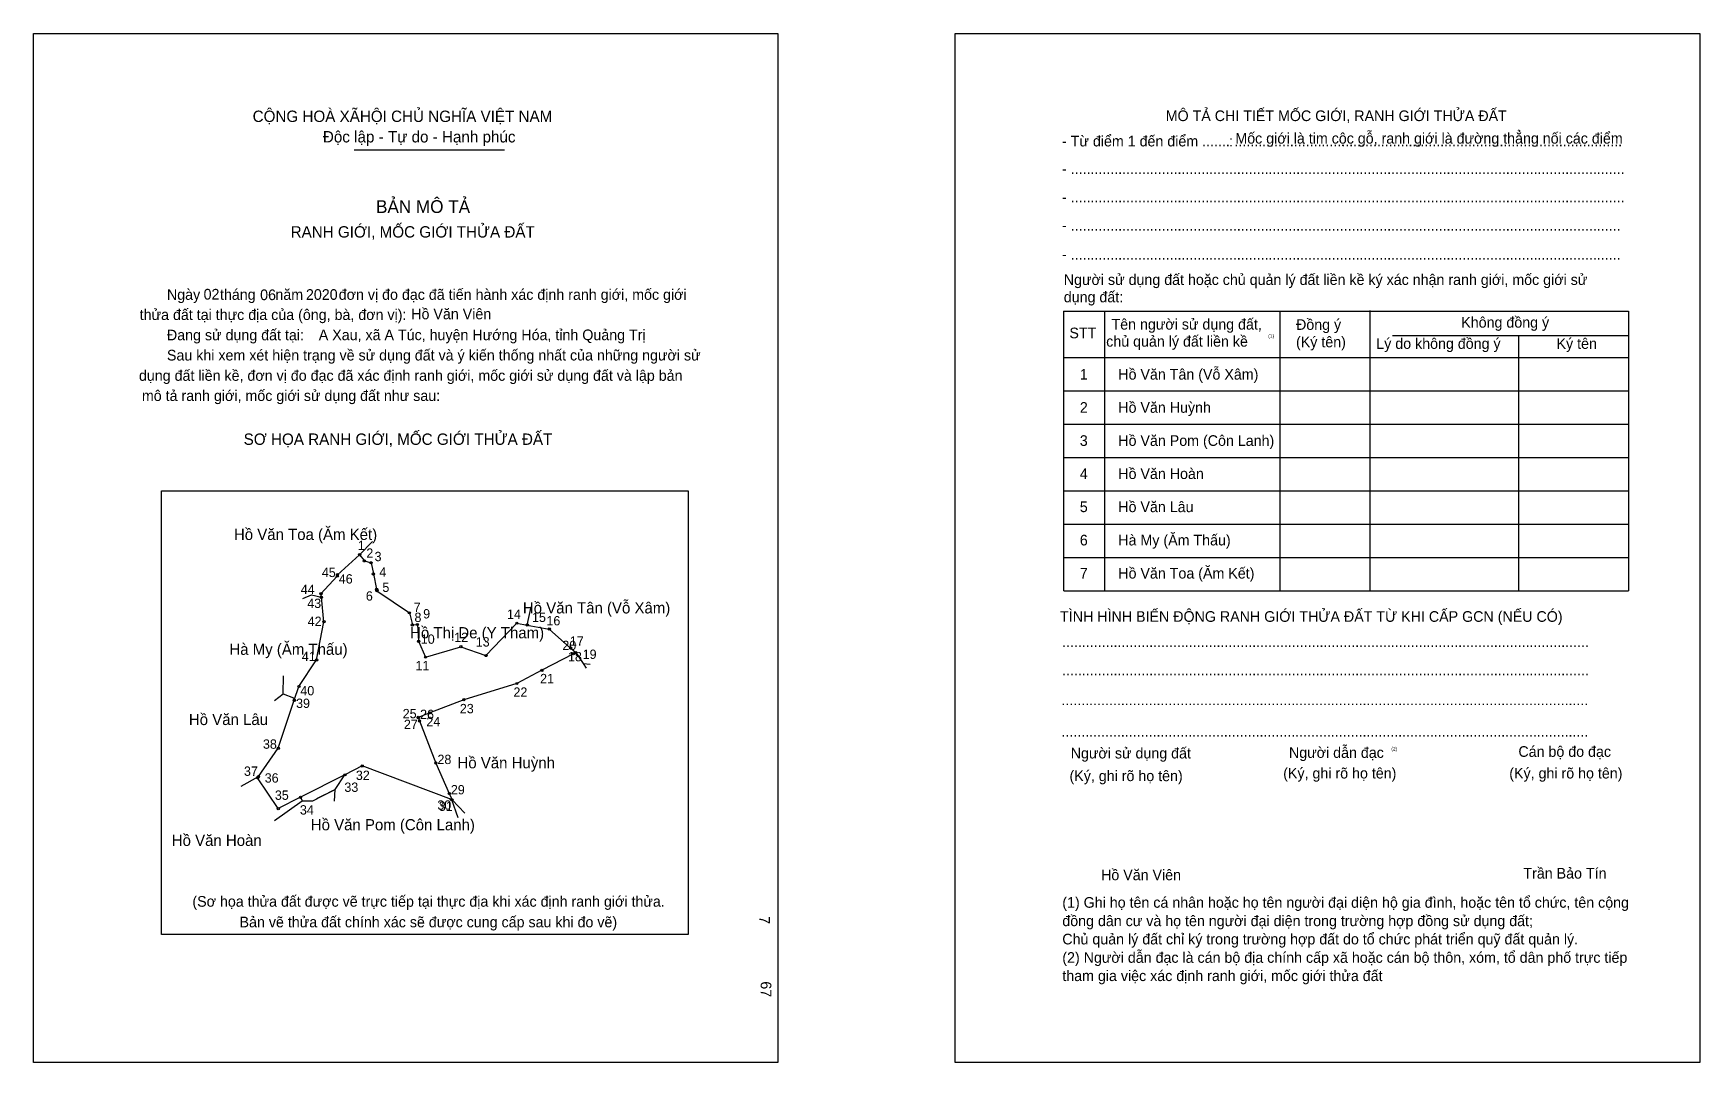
# Model space of a CAD drawing. Extents: x 550297 to 551428, y 1822350 to 1823050.
import ezdxf

# ---------------------------------------------------------------- set-up
doc = ezdxf.new("R2010")
doc.units = 0
for name, color, linetype in [('bmtKhungInTrang1', 7, 'Continuous'), ('bmtKhungInTrang2', 7, 'Continuous'), ('bmtNoiDung', 7, 'Continuous'), ('bmtTemplate', 7, 'Continuous'), ('CanhThua', 7, 'Continuous'), ('MocDinhThua', 7, 'Continuous'), ('RauThua', 7, 'Continuous'), ('SoHieuDinhThua', 7, 'Continuous'), ('TenChuLanCan', 7, 'Continuous')]:
    doc.layers.add(name, color=color, linetype=linetype)

msp = doc.modelspace()

# ---------------------------------------------------------------- linework, layer by layer
at = {"layer": 'bmtKhungInTrang1'}
msp.add_lwpolyline([(550296.7, 1823049.6), (550802.2, 1823049.6), (550802.2, 1822350.5), (550296.7, 1822350.5)], close=True, dxfattribs=at)
at = {"layer": 'bmtKhungInTrang2'}
msp.add_lwpolyline([(550922.7, 1823049.6), (551428.2, 1823049.6), (551428.2, 1822350.5), (550922.7, 1822350.5)], close=True, dxfattribs=at)
at = {"layer": 'bmtTemplate'}
for p, q in [((550514.5, 1822970.4), (550616.7, 1822970.4)), ((551024.1, 1822861), (551024.1, 1822671)), ((551143, 1822861), (551143, 1822671)), ((551204.2, 1822861.3), (551204.2, 1822671)), ((551379.8, 1822861), (551379.8, 1822671)), ((551219.7, 1822844.3), (551379.8, 1822844.3)), ((550996.4, 1822829.4), (551379.8, 1822829.4)), ((550996.4, 1822806.7), (551379.8, 1822806.7)), ((550996.4, 1822784.1), (551379.8, 1822784.1)), ((550996.4, 1822761.5), (551379.8, 1822761.5)), ((550996.4, 1822738.9), (551379.8, 1822738.9)), ((550996.4, 1822716.2), (551379.8, 1822716.2)), ((550996.4, 1822693.6), (551379.8, 1822693.6)), ((550996.4, 1822671), (551379.8, 1822671))]:
    msp.add_line(p, q, dxfattribs=at)
for points in [[(550996.1, 1822861), (551379.8, 1822861)], [(550996.1, 1822861), (550996.1, 1822671)], [(551305.2, 1822844.1), (551305.2, 1822671)]]:
    msp.add_lwpolyline(points, dxfattribs=at)
msp.add_lwpolyline([(550383.6, 1822437.5), (550383.6, 1822738.8), (550741.3, 1822738.8), (550741.3, 1822437.5)], close=True, dxfattribs=at)
at = {"layer": 'CanhThua'}
for p, q in [((550503.2, 1822681.9), (550518.2, 1822695.5)), ((550518.2, 1822695.5), (550521.5, 1822691.3)), ((550521.5, 1822691.3), (550526, 1822690)), ((550526, 1822690), (550527.6, 1822682.4)), ((550492, 1822669), (550503.1, 1822680.9)), ((550503.1, 1822680.9), (550503.2, 1822681.9)), ((550527.6, 1822682.4), (550529.8, 1822672)), ((550492.3, 1822666.6), (550492, 1822669)), ((550494, 1822650), (550492.3, 1822666.6)), ((550529.8, 1822672), (550530, 1822671)), ((550530, 1822671), (550552, 1822656)), ((550552, 1822656), (550554.1, 1822647.8)), ((550489, 1822624), (550494, 1822650)), ((550554.1, 1822647.8), (550557.5, 1822648.1)), ((550557.5, 1822648.1), (550558.3, 1822636.7)), ((550604, 1822627), (550625, 1822649)), ((550625, 1822649), (550632.1, 1822647.7)), ((550632.1, 1822647.7), (550647, 1822645)), ((550647, 1822645), (550661.5, 1822632.1)), ((550558.3, 1822636.7), (550563, 1822625.9)), ((550563, 1822625.9), (550587, 1822633)), ((550587, 1822633), (550604, 1822627)), ((550661.5, 1822632.1), (550661.6, 1822632)), ((550661.6, 1822632), (550665, 1822629)), ((550477, 1822606), (550489, 1822624)), ((550663.5, 1822628.2), (550642, 1822617)), ((550665, 1822629), (550663.5, 1822628.2)), ((550625, 1822608), (550589, 1822597)), ((550642, 1822617), (550625, 1822608)), ((550463, 1822564), (550473.9, 1822596.6)), ((550473.9, 1822596.6), (550477, 1822606)), ((550589, 1822597), (550566, 1822588.1)), ((550566, 1822588.1), (550558, 1822585)), ((550558, 1822585), (550558.1, 1822584.8)), ((550558.1, 1822584.8), (550558.9, 1822582.6)), ((550558.9, 1822582.6), (550570, 1822554)), ((550449.6, 1822544.8), (550463, 1822564)), ((550520, 1822552), (550508.3, 1822546)), ((550580.6, 1822529.2), (550520, 1822552)), ((550570, 1822554), (550579.1, 1822533.3)), ((550449, 1822544), (550449.6, 1822544.8)), ((550463, 1822523), (550449, 1822544)), ((550508.3, 1822546), (550478.1, 1822530.7)), ((550478.1, 1822530.7), (550463, 1822523)), ((550579.1, 1822533.3), (550581, 1822529)), ((550581, 1822529), (550580.6, 1822529.2))]:
    msp.add_line(p, q, dxfattribs=at)
at = {"layer": 'MocDinhThua'}
for centre in [(550518.2, 1822695.5), (550521.5, 1822691.3), (550526, 1822690), (550503.1, 1822680.9), (550503.2, 1822681.9), (550527.6, 1822682.4), (550492, 1822669), (550492.3, 1822666.6), (550529.8, 1822672), (550530, 1822671), (550552, 1822656), (550494, 1822650), (550554.1, 1822647.8), (550557.5, 1822648.1), (550625, 1822649), (550632.1, 1822647.7), (550647, 1822645), (550558.3, 1822636.7), (550587, 1822633), (550661.5, 1822632.1), (550661.6, 1822632), (550665, 1822629), (550489, 1822624), (550563, 1822625.9), (550604, 1822627), (550663.5, 1822628.2), (550625, 1822608), (550642, 1822617), (550473.9, 1822596.6), (550477, 1822606), (550589, 1822597), (550558, 1822585), (550558.1, 1822584.8), (550566, 1822588.1), (550558.9, 1822582.6), (550463, 1822564), (550520, 1822552), (550570, 1822554), (550449, 1822544), (550449.6, 1822544.8), (550508.3, 1822546), (550478.1, 1822530.7), (550579.1, 1822533.3), (550580.6, 1822529.2), (550581, 1822529), (550463, 1822523)]:
    msp.add_circle(centre, 0.761, dxfattribs=at)
at = {"layer": 'RauThua'}
for p, q in [((550518.2, 1822695.5), (550527, 1822704.5)), ((550479.6, 1822665.8), (550485.6, 1822668.3)), ((550485.6, 1822668.3), (550492.3, 1822666.6)), ((550632.1, 1822647.7), (550634.8, 1822660.1)), ((550632.1, 1822647.7), (550634.8, 1822660.1)), ((550661.5, 1822632.1), (550661.6, 1822632)), ((550661.5, 1822632.1), (550661.6, 1822632)), ((550661.6, 1822632), (550661.6, 1822632)), ((550661.6, 1822632), (550661.6, 1822632)), ((550665, 1822629), (550670, 1822621.6)), ((550665, 1822629), (550670, 1822621.6)), ((550670, 1822621.6), (550672, 1822618.5)), ((550670, 1822621.6), (550674.9, 1822621.1)), ((550466.4, 1822601), (550466.6, 1822613.3)), ((550460.5, 1822596.5), (550466.4, 1822601)), ((550466.4, 1822601), (550473.4, 1822598.3)), ((550466.4, 1822601), (550473.4, 1822598.3)), ((550473.4, 1822598.3), (550473.9, 1822596.6)), ((550473.4, 1822598.3), (550473.9, 1822596.6)), ((550437.7, 1822538.3), (550449.6, 1822544.8)), ((550501.6, 1822536), (550508.3, 1822546)), ((550501.6, 1822536), (550508.3, 1822546)), ((550460.4, 1822514.9), (550479.2, 1822528.3)), ((550478.1, 1822530.7), (550479.2, 1822528.3)), ((550478.1, 1822530.7), (550479.2, 1822528.3)), ((550479.2, 1822528.3), (550486.5, 1822528.4)), ((550486.5, 1822528.4), (550500.6, 1822535.5)), ((550489.3, 1822529.8), (550501.6, 1822536)), ((550501.2, 1822528.2), (550501.6, 1822536)), ((550580.6, 1822529.2), (550584.9, 1822517)), ((550581, 1822529), (550589.7, 1822519.9))]:
    msp.add_line(p, q, dxfattribs=at)

# ---------------------------------------------------------------- texts
at = {"layer": 'bmtNoiDung'}
for s, height, p in [('02', 7.23, (550412.3, 1822868.8)), ('06', 7.23, (550450.7, 1822868.4)), ('2020', 7.23, (550481.8, 1822868.6)), ('Hồ Văn Viên', 7.233, (550553.3, 1822855.4)), ('A Xau, xã A Túc, huyện Hướng Hóa, tỉnh Quảng Trị', 7.233, (550490.5, 1822841.2)), ('Hồ Văn Tân (Vỗ Xâm) ', 7.233, (551033.4, 1822814.4)), ('1', 7.23, (551007.3, 1822814.4)), ('2', 7.23, (551007.3, 1822791.9)), ('Hồ Văn Huỳnh ', 7.233, (551033.4, 1822791.9)), ('3', 7.23, (551007.3, 1822769.4)), ('Hồ Văn Pom (Côn Lanh) ', 7.233, (551033.4, 1822769.4)), ('4', 7.23, (551007.3, 1822746.9)), ('Hồ Văn Hoàn ', 7.233, (551033.4, 1822746.9)), ('5', 7.23, (551007.3, 1822724.4)), ('Hồ Văn Lâu ', 7.233, (551033.4, 1822724.4)), ('6', 7.23, (551007.3, 1822701.8)), ('Hà My (Ăm Thấu) ', 7.233, (551033.4, 1822701.8)), ('7', 7.23, (551007.3, 1822679.3)), ('Hồ Văn Toa (Ăm Kết) ', 7.233, (551033.4, 1822679.3)), ('Hồ Văn Viên', 7.233, (551021.7, 1822474.4))]:
    msp.add_text(s, height=height, dxfattribs=at).set_placement(p)
for s, p in [('7', (550789.6, 1822450)), ('67', (550790.6, 1822405.7))]:
    msp.add_text(s, height=7.23, rotation=270, dxfattribs=at).set_placement(p)
at = {"layer": 'bmtTemplate'}
for s, height, p in [('CỘNG HOÀ XÃHỘI CHỦ NGHĨA VIỆT NAM', 7.715, (550445.6, 1822989.4)), ('MÔ TẢ CHI TIẾT MỐC GIỚI, RANH GIỚI THỬA ĐẤT', 7.23, (551065.6, 1822990)), ('Độc lập - Tự do - Hạnh phúc', 7.715, (550493.3, 1822975.5)), ('- Từ điểm 1 đến điểm .......', 7.23, (550995.2, 1822972.8)), ('Mốc giới là tim cộc gỗ, ranh giới là đường thẳng nối các điểm', 7.23, (551112.9, 1822974.7)), (':', 7.23, (551108.7, 1822972.8)), ('..................................................................................................', 7.23, (551112.3, 1822972.8)), ('- ............................................................................................................................................', 7.2298, (550995.2, 1822954)), ('BẢN MÔ TẢ', 8.68, (550529.4, 1822927.6)), ('- ............................................................................................................................................', 7.2298, (550995.2, 1822934.8)), ('RANH GIỚI, MỐC GIỚI THỬA ĐẤT', 7.715, (550471.4, 1822910.9)), ('- ...........................................................................................................................................', 7.2298, (550995.2, 1822915.6)), ('- ...........................................................................................................................................', 7.2298, (550995.2, 1822895.9)), ('Người sử dụng đất hoặc chủ quản lý đất liền kề ký xác nhận ranh giới, mốc giới sử', 7.23, (550996.4, 1822878.7)), ('Ngày     tháng     năm         đơn vị đo đạc đã tiến hành xác định ranh giới, mốc giới ', 7.233, (550387.4, 1822868.6)), ('dụng đất:', 7.23, (550996.4, 1822866.9)), ('thửa đất tại thực địa của (ông, bà, đơn vị):', 7.233, (550368.9, 1822854.9)), ('Tên người sử dụng đất,', 7.23, (551028.8, 1822848.4)), ('Đồng ý', 7.23, (551154.1, 1822848.2)), ('Không đồng ý', 7.23, (551266.3, 1822849.7)), ('Đang sử dụng đất tại:', 7.233, (550387.4, 1822841.1)), ('STT', 7.23, (551000.2, 1822842.5)), ('chủ quản lý đất liền kề', 7.23, (551025.2, 1822836.8)), ('(1)', 2.41, (551135.2, 1822842.8)), ('Sau khi xem xét hiện trạng về sử dụng đất và ý kiến thống nhất của những người sử ', 7.233, (550387.4, 1822827.4)), ('(Ký tên)', 7.23, (551154.1, 1822836.4)), ('Lý do không đồng ý', 7.23, (551208.6, 1822835.3)), ('Ký tên', 7.23, (551331, 1822835.3)), ('dụng đất liền kề, đơn vị đo đạc đã xác định ranh giới, mốc giới sử dụng đất và lập bản', 7.233, (550368.4, 1822813.6)), ('mô tả ranh giới, mốc giới sử dụng đất như sau:', 7.233, (550370.4, 1822799.9)), ('SƠ HỌA RANH GIỚI, MỐC GIỚI THỬA ĐẤT', 7.715, (550439.5, 1822770.1)), ('TÌNH HÌNH BIẾN ĐỘNG RANH GIỚI THỬA ĐẤT TỪ KHI CẤP GCN (NẾU CÓ)', 7.23, (550993.9, 1822649.9)), ('.....................................................................................................................................', 7.2406, (550995.2, 1822632.9)), ('.....................................................................................................................................', 7.2406, (550995.2, 1822613.6)), ('.....................................................................................................................................', 7.2406, (550994.8, 1822593.3)), ('.....................................................................................................................................', 7.2406, (550994.8, 1822571.8)), ('Người sử dụng đất', 7.23, (551001.1, 1822557.1)), ('Người dẫn đạc', 7.23, (551149.3, 1822557.5)), ('(2)', 2.41, (551218.8, 1822562.5)), ('Cán bộ đo đạc', 7.23, (551305.1, 1822558.2)), ('(Ký, ghi rõ họ tên)', 7.23, (551145.4, 1822543.5)), ('(Ký, ghi rõ họ tên)', 7.23, (551298.9, 1822543.5)), ('(Ký, ghi rõ họ tên)', 7.23, (551000.3, 1822541.7)), ('Trần Bảo Tín', 7.23, (551308.5, 1822475.5)), ('(Sơ họa thửa đất được vẽ trực tiếp tại thực địa khi xác định ranh giới thửa.', 7.233, (550404.7, 1822456.4)), ('(1) Ghi họ tên cá nhân hoặc họ tên người đại diện hộ gia đình, hoặc tên tổ chức, tên cộng', 7.23, (550995.4, 1822455.7)), ('Bản vẽ thửa đất chính xác sẽ được cung cấp sau khi đo vẽ)', 7.233, (550436.7, 1822442.4)), ('đồng dân cư và họ tên người đại diện trong trường hợp đồng sử dụng đất;', 7.23, (550995.4, 1822443.2)), ('Chủ quản lý đất chỉ ký trong trường hợp đất do tổ chức phát triển quỹ đất quản lý.', 7.23, (550995.4, 1822430.8)), ('(2) Người dẫn đạc là cán bộ địa chính cấp xã hoặc cán bộ thôn, xóm, tổ dân phố trực tiếp', 7.23, (550995.4, 1822418.3)), ('tham gia việc xác định ranh giới, mốc giới thửa đất', 7.23, (550995.4, 1822405.9))]:
    msp.add_text(s, height=height, dxfattribs=at).set_placement(p)
at = {"layer": 'SoHieuDinhThua'}
for s, p in [('1', (550517, 1822698.6)), ('2', (550522.8, 1822693.4)), ('3', (550528.4, 1822691.1)), ('45', (550492.6, 1822680.3)), ('4', (550531.6, 1822680.5)), ('44', (550478.3, 1822668.8)), ('46', (550504.1, 1822675.9)), ('5', (550533.7, 1822670.2)), ('43', (550482.7, 1822659.3)), ('6', (550522.5, 1822664.3)), ('42', (550483, 1822647.1)), ('7', (550554.9, 1822656.5)), ('8', (550555.5, 1822649.8)), ('9', (550561.4, 1822652.2)), ('14', (550618.3, 1822651.9)), ('15', (550635.3, 1822649.8)), ('16', (550645.1, 1822647.5)), ('10', (550559.8, 1822635)), ('12', (550582.5, 1822636.2)), ('41', (550479, 1822623.2)), ('13', (550597.1, 1822633.1)), ('20', (550655.9, 1822630.7)), ('18', (550659.7, 1822623.1)), ('17', (550661, 1822633.7)), ('19', (550669.7, 1822624.7)), ('11', (550556.2, 1822617)), ('21', (550640.8, 1822608.2)), ('39', (550475.1, 1822591.4)), ('40', (550478, 1822600)), ('22', (550622.7, 1822599)), ('25', (550547.5, 1822584.4)), ('26', (550559.3, 1822583.9)), ('24', (550563.6, 1822579)), ('23', (550586.3, 1822587.8)), ('27', (550548.3, 1822577.1)), ('38', (550452.6, 1822563.7)), ('37', (550439.7, 1822545.3)), ('28', (550571.1, 1822553.3)), ('36', (550453.8, 1822540.7)), ('33', (550507.9, 1822534.4)), ('32', (550515.7, 1822542.5)), ('29', (550580.2, 1822532.7)), ('35', (550460.7, 1822529)), ('30', (550571, 1822522.3)), ('31', (550572, 1822521.5)), ('34', (550477.7, 1822519))]:
    msp.add_text(s, height=6.34, dxfattribs=at).set_placement(p)
at = {"layer": 'TenChuLanCan'}
for s, height, p in [('Hồ Văn Toa (Ăm Kết)', 7.608, (550432.9, 1822705.5)), ('Hồ Văn Tân (Vỗ Xâm)', 7.608, (550629.1, 1822655.6)), ('Hồ Thị De (Y Tham)', 7.608, (550552.5, 1822638.7)), ('Hà My (Ăm Thấu)', 7.608, (550429.8, 1822627.5)), ('Hồ Văn Lâu', 7.61, (550402.3, 1822579.8)), ('Hồ Văn Huỳnh', 7.608, (550584.7, 1822550.4)), ('Hồ Văn Pom (Côn Lanh)', 7.608, (550485.1, 1822508.3)), ('Hồ Văn Hoàn', 7.608, (550390.7, 1822497.7))]:
    msp.add_text(s, height=height, dxfattribs=at).set_placement(p)

doc.saveas('drawing.dxf')
